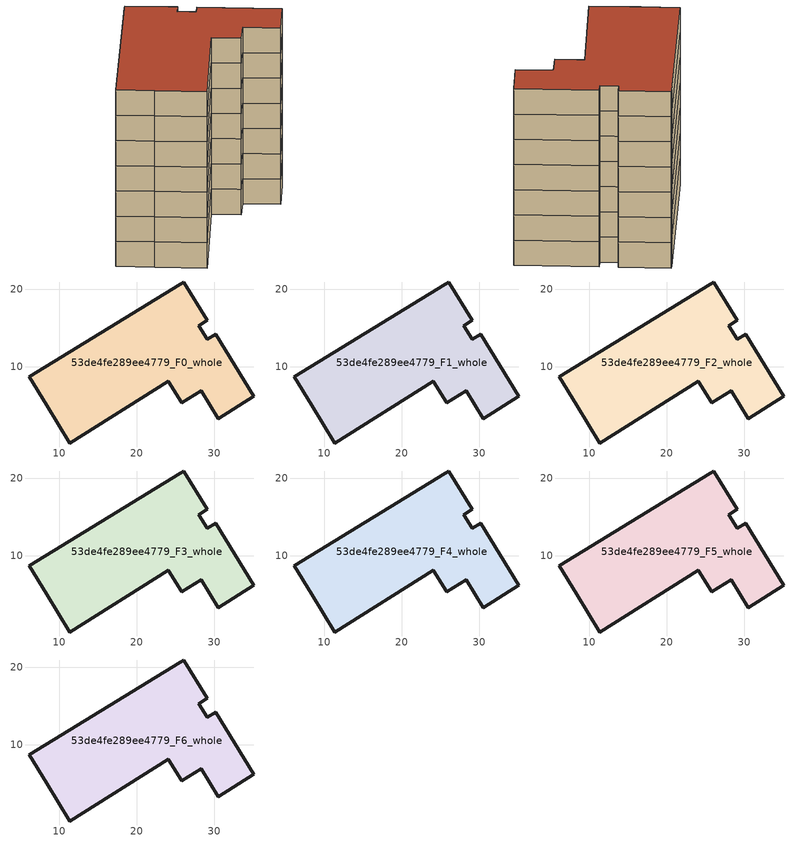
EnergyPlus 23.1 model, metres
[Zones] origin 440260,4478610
53de4fe289ee4779_F0_whole
 floor ground (EU_floor_Construction): 29.13,16 28.03,15.31 29.13,13.52 30.21,14.18 35.1,6.19 30.56,3.32 28.35,6.89 25.82,5.35 24.06,8.13 11.4,0.16 8.42,5.05 6.17,8.72 25.64,20.66 26.09,20.94 z0
 wall outside (EU_wall_Construction): 29.13,16 26.09,20.94 25.64,20.66 6.17,8.72 8.42,5.05 11.4,0.16 24.06,8.13 25.82,5.35 28.35,6.89 30.56,3.32 35.1,6.19 30.21,14.18 29.13,13.52 28.03,15.31 29.13,16 z0:3
53de4fe289ee4779_F1_whole
 floor to 53de4fe289ee4779_F0_whole (EU_floor_Construction): 29.13,16 28.03,15.31 29.13,13.52 30.21,14.18 35.1,6.19 30.56,3.32 28.35,6.89 25.82,5.35 24.06,8.13 11.4,0.16 8.42,5.05 6.17,8.72 25.64,20.66 26.09,20.94 z3
 wall outside (EU_wall_Construction): 29.13,16 26.09,20.94 25.64,20.66 6.17,8.72 8.42,5.05 11.4,0.16 24.06,8.13 25.82,5.35 28.35,6.89 30.56,3.32 35.1,6.19 30.21,14.18 29.13,13.52 28.03,15.31 29.13,16 z3:6
53de4fe289ee4779_F2_whole
 floor to 53de4fe289ee4779_F1_whole (EU_floor_Construction): 29.13,16 28.03,15.31 29.13,13.52 30.21,14.18 35.1,6.19 30.56,3.32 28.35,6.89 25.82,5.35 24.06,8.13 11.4,0.16 8.42,5.05 6.17,8.72 25.64,20.66 26.09,20.94 z6
 wall outside (EU_wall_Construction): 29.13,16 26.09,20.94 25.64,20.66 6.17,8.72 8.42,5.05 11.4,0.16 24.06,8.13 25.82,5.35 28.35,6.89 30.56,3.32 35.1,6.19 30.21,14.18 29.13,13.52 28.03,15.31 29.13,16 z6:9
53de4fe289ee4779_F3_whole
 floor to 53de4fe289ee4779_F2_whole (EU_floor_Construction): 29.13,16 28.03,15.31 29.13,13.52 30.21,14.18 35.1,6.19 30.56,3.32 28.35,6.89 25.82,5.35 24.06,8.13 11.4,0.16 8.42,5.05 6.17,8.72 25.64,20.66 26.09,20.94 z9
 wall outside (EU_wall_Construction): 29.13,16 26.09,20.94 25.64,20.66 6.17,8.72 8.42,5.05 11.4,0.16 24.06,8.13 25.82,5.35 28.35,6.89 30.56,3.32 35.1,6.19 30.21,14.18 29.13,13.52 28.03,15.31 29.13,16 z9:12
53de4fe289ee4779_F4_whole
 floor to 53de4fe289ee4779_F3_whole (EU_floor_Construction): 29.13,16 28.03,15.31 29.13,13.52 30.21,14.18 35.1,6.19 30.56,3.32 28.35,6.89 25.82,5.35 24.06,8.13 11.4,0.16 8.42,5.05 6.17,8.72 25.64,20.66 26.09,20.94 z12
 wall outside (EU_wall_Construction): 29.13,16 26.09,20.94 25.64,20.66 6.17,8.72 8.42,5.05 11.4,0.16 24.06,8.13 25.82,5.35 28.35,6.89 30.56,3.32 35.1,6.19 30.21,14.18 29.13,13.52 28.03,15.31 29.13,16 z12:15
53de4fe289ee4779_F5_whole
 floor to 53de4fe289ee4779_F4_whole (EU_floor_Construction): 29.13,16 28.03,15.31 29.13,13.52 30.21,14.18 35.1,6.19 30.56,3.32 28.35,6.89 25.82,5.35 24.06,8.13 11.4,0.16 8.42,5.05 6.17,8.72 25.64,20.66 26.09,20.94 z15
 wall outside (EU_wall_Construction): 29.13,16 26.09,20.94 25.64,20.66 6.17,8.72 8.42,5.05 11.4,0.16 24.06,8.13 25.82,5.35 28.35,6.89 30.56,3.32 35.1,6.19 30.21,14.18 29.13,13.52 28.03,15.31 29.13,16 z15:18
53de4fe289ee4779_F6_whole
 floor to 53de4fe289ee4779_F5_whole (EU_floor_Construction): 29.13,16 28.03,15.31 29.13,13.52 30.21,14.18 35.1,6.19 30.56,3.32 28.35,6.89 25.82,5.35 24.06,8.13 11.4,0.16 8.42,5.05 6.17,8.72 25.64,20.66 26.09,20.94 z18
 wall outside (EU_wall_Construction): 29.13,16 26.09,20.94 25.64,20.66 6.17,8.72 8.42,5.05 11.4,0.16 24.06,8.13 25.82,5.35 28.35,6.89 30.56,3.32 35.1,6.19 30.21,14.18 29.13,13.52 28.03,15.31 29.13,16 z18:21
 roof outside (EU_roof_Construction): 30.56,3.32 35.1,6.19 30.21,14.18 29.13,13.52 28.03,15.31 29.13,16 26.09,20.94 25.64,20.66 6.17,8.72 8.42,5.05 11.4,0.16 24.06,8.13 25.82,5.35 28.35,6.89 z21
[Building]
EU S2 Campaign: North Axis=0; Terrain=City; Solar Distribution=FullExterior
[Site:Location]
Madrid: Latitude=40.5; Longitude=-3.5; Time Zone=1; Elevation=609
[SizingPeriod:WeatherFileDays]
AnnualSizingPeriod: Begin Month=1; Begin Day of Month=1; End Month=12; End Day of Month=31; Day of Week for Start Day=Monday; Use Weather File Daylight Saving Period=No; Use Weather File Rain and Snow Indicators=No
[MATERIAL]
EU_InternalMass_Material: Roughness=MediumRough; Thickness=0.1; Conductivity=1; Density=1800; Specific Heat=900; Thermal Absorptance=0.9; Solar Absorptance=0.7; Visible Absorptance=0.7
[MATERIAL:NOMASS] Roughness=MediumRough; Thermal Absorptance=0.9; Solar Absorptance=0.7; Visible Absorptance=0.7
Name | Thermal Resistance
EU_wall_NoMass | 0.609216
EU_roof_NoMass | 0.513268
EU_floor_NoMass | 0.568163
[CONSTRUCTION]
EU_wall_Construction: EU_wall_NoMass
EU_roof_Construction: EU_roof_NoMass
EU_floor_Construction: EU_floor_NoMass
EU_InternalMass_Construction: EU_InternalMass_Material
[ZONE] Type=1; Multiplier=1; Ceiling Height=autocalculate; Volume=836.698; Floor Area=autocalculate; Part of Total Floor Area=Yes
53de4fe289ee4779_F0_whole; 53de4fe289ee4779_F1_whole; 53de4fe289ee4779_F2_whole; 53de4fe289ee4779_F3_whole; 53de4fe289ee4779_F4_whole; 53de4fe289ee4779_F5_whole; 53de4fe289ee4779_F6_whole
[INTERNALMASS] Construction=EU_InternalMass_Construction; Surface Area=278.899
Name | Zone or ZoneList
53de4fe289ee4779_F0_whole_EU_InternalMass | 53de4fe289ee4779_F0_whole
53de4fe289ee4779_F1_whole_EU_InternalMass | 53de4fe289ee4779_F1_whole
53de4fe289ee4779_F2_whole_EU_InternalMass | 53de4fe289ee4779_F2_whole
53de4fe289ee4779_F3_whole_EU_InternalMass | 53de4fe289ee4779_F3_whole
53de4fe289ee4779_F4_whole_EU_InternalMass | 53de4fe289ee4779_F4_whole
53de4fe289ee4779_F5_whole_EU_InternalMass | 53de4fe289ee4779_F5_whole
53de4fe289ee4779_F6_whole_EU_InternalMass | 53de4fe289ee4779_F6_whole
[OTHEREQUIPMENT] Fuel Type=Electricity; Design Level Calculation Method=Watts/Area; Power per Zone Floor Area=1; Fraction Latent=0; Fraction Radiant=0; Fraction Lost=0; Carbon Dioxide Generation Rate=0; EndUse Subcategory=EU_Step8_InternalGains
Name | Zone or ZoneList or Space or SpaceList | Schedule
EU_Step8_InternalGain_53de4fe289ee4779_F0_whole_f000 | 53de4fe289ee4779_F0_whole | EU_Step8_GainSchedule_53de4fe289ee4779_F0_whole_f000
EU_Step8_InternalGain_53de4fe289ee4779_F1_whole_f000 | 53de4fe289ee4779_F1_whole | EU_Step8_GainSchedule_53de4fe289ee4779_F1_whole_f000
EU_Step8_InternalGain_53de4fe289ee4779_F2_whole_f000 | 53de4fe289ee4779_F2_whole | EU_Step8_GainSchedule_53de4fe289ee4779_F2_whole_f000
EU_Step8_InternalGain_53de4fe289ee4779_F3_whole_f000 | 53de4fe289ee4779_F3_whole | EU_Step8_GainSchedule_53de4fe289ee4779_F3_whole_f000
EU_Step8_InternalGain_53de4fe289ee4779_F4_whole_f000 | 53de4fe289ee4779_F4_whole | EU_Step8_GainSchedule_53de4fe289ee4779_F4_whole_f000
EU_Step8_InternalGain_53de4fe289ee4779_F5_whole_f000 | 53de4fe289ee4779_F5_whole | EU_Step8_GainSchedule_53de4fe289ee4779_F5_whole_f000
EU_Step8_InternalGain_53de4fe289ee4779_F6_whole_f000 | 53de4fe289ee4779_F6_whole | EU_Step8_GainSchedule_53de4fe289ee4779_F6_whole_f000
[ZONEVENTILATION:DESIGNFLOWRATE] Schedule=EU_AlwaysOn; Design Flow Rate Calculation Method=AirChanges/Hour; Air Changes per Hour=0.752966; Ventilation Type=Natural; Fan Pressure Rise=0; Fan Total Efficiency=1; Constant Term Coefficient=1; Temperature Term Coefficient=0; Velocity Term Coefficient=0; Velocity Squared Term Coefficient=0; Minimum Indoor Temperature=-100; Maximum Indoor Temperature=100; Delta Temperature=-100; Minimum Outdoor Temperature=-100; Maximum Outdoor Temperature=100; Maximum Wind Speed=40
Name | Zone or ZoneList or Space or SpaceList
EU_ConstantAir_53de4fe289ee4779_F0_whole | 53de4fe289ee4779_F0_whole
EU_ConstantAir_53de4fe289ee4779_F1_whole | 53de4fe289ee4779_F1_whole
EU_ConstantAir_53de4fe289ee4779_F2_whole | 53de4fe289ee4779_F2_whole
EU_ConstantAir_53de4fe289ee4779_F3_whole | 53de4fe289ee4779_F3_whole
EU_ConstantAir_53de4fe289ee4779_F4_whole | 53de4fe289ee4779_F4_whole
EU_ConstantAir_53de4fe289ee4779_F5_whole | 53de4fe289ee4779_F5_whole
EU_ConstantAir_53de4fe289ee4779_F6_whole | 53de4fe289ee4779_F6_whole
[HVACTEMPLATE:THERMOSTAT] Constant Heating Setpoint=20; Constant Cooling Setpoint=50
EU_HeatOnly_53de4fe289ee4779_F0_whole; EU_HeatOnly_53de4fe289ee4779_F1_whole; EU_HeatOnly_53de4fe289ee4779_F2_whole; EU_HeatOnly_53de4fe289ee4779_F3_whole; EU_HeatOnly_53de4fe289ee4779_F4_whole; EU_HeatOnly_53de4fe289ee4779_F5_whole; EU_HeatOnly_53de4fe289ee4779_F6_whole
[HVACTEMPLATE:ZONE:IDEALLOADSAIRSYSTEM] System Availability Schedule=EU_AlwaysOn; Maximum Heating Supply Air Temperature=50; Minimum Cooling Supply Air Temperature=13; Maximum Heating Supply Air Humidity Ratio=0.0156; Minimum Cooling Supply Air Humidity Ratio=0.0077; Heating Limit=NoLimit; Cooling Limit=NoLimit; Heating Availability Schedule=EU_AlwaysOn; Cooling Availability Schedule=EU_CoolingOff; Dehumidification Control Type=ConstantSensibleHeatRatio; Cooling Sensible Heat Ratio=0.7; Dehumidification Setpoint=60; Humidification Control Type=None; Humidification Setpoint=30; Outdoor Air Method=None; Outdoor Air Flow Rate per Person=0.00944; Outdoor Air Flow Rate per Zone Floor Area=0; Outdoor Air Flow Rate per Zone=0; Demand Controlled Ventilation Type=None; Outdoor Air Economizer Type=NoEconomizer; Heat Recovery Type=None; Sensible Heat Recovery Effectiveness=0.7; Latent Heat Recovery Effectiveness=0.65
Name | Template Thermostat
53de4fe289ee4779_F0_whole | EU_HeatOnly_53de4fe289ee4779_F0_whole
53de4fe289ee4779_F1_whole | EU_HeatOnly_53de4fe289ee4779_F1_whole
53de4fe289ee4779_F2_whole | EU_HeatOnly_53de4fe289ee4779_F2_whole
53de4fe289ee4779_F3_whole | EU_HeatOnly_53de4fe289ee4779_F3_whole
53de4fe289ee4779_F4_whole | EU_HeatOnly_53de4fe289ee4779_F4_whole
53de4fe289ee4779_F5_whole | EU_HeatOnly_53de4fe289ee4779_F5_whole
53de4fe289ee4779_F6_whole | EU_HeatOnly_53de4fe289ee4779_F6_whole
[SIZING:ZONE] Zone Cooling Design Supply Air Temperature Input Method=SupplyAirTemperature; Zone Cooling Design Supply Air Temperature=13; Zone Heating Design Supply Air Temperature Input Method=SupplyAirTemperature; Zone Heating Design Supply Air Temperature=50; Zone Cooling Design Supply Air Humidity Ratio=0.008; Zone Heating Design Supply Air Humidity Ratio=0.008; Cooling Design Air Flow Method=DesignDay; Cooling Design Air Flow Rate=0; Cooling Minimum Air Flow per Zone Floor Area=0.000762; Cooling Minimum Air Flow=0; Cooling Minimum Air Flow Fraction=0.2; Heating Design Air Flow Method=DesignDay; Heating Design Air Flow Rate=0; Heating Maximum Air Flow per Zone Floor Area=0.002032; Heating Maximum Air Flow=0.141576; Heating Maximum Air Flow Fraction=0.3; Account for Dedicated Outdoor Air System=No; Dedicated Outdoor Air System Control Strategy=NeutralSupplyAir; Dedicated Outdoor Air Low Setpoint Temperature for Design=autosize; Dedicated Outdoor Air High Setpoint Temperature for Design=autosize; Zone Load Sizing Method=Sensible Load Only No Latent Load; Zone Latent Cooling Design Supply Air Humidity Ratio Input Method=HumidityRatioDifference; Zone Cooling Design Supply Air Humidity Ratio Difference=0.005; Zone Latent Heating Design Supply Air Humidity Ratio Input Method=HumidityRatioDifference; Zone Humidification Design Supply Air Humidity Ratio Difference=0.005
53de4fe289ee4779_F0_whole; 53de4fe289ee4779_F1_whole; 53de4fe289ee4779_F2_whole; 53de4fe289ee4779_F3_whole; 53de4fe289ee4779_F4_whole; 53de4fe289ee4779_F5_whole; 53de4fe289ee4779_F6_whole
[SCHEDULE:CONSTANT]
Name | Hourly Value
EU_AlwaysOn | 1
EU_CoolingOff | 0
[SCHEDULE:FILE] Column Number=1; Rows to Skip at Top=0; Number of Hours of Data=8760; Column Separator=Comma; Interpolate to Timestep=No; Minutes per Item=60; Adjust Schedule for Daylight Savings=Yes
Name | File
EU_Step8_GainSchedule_53de4fe289ee4779_F0_whole_f000 | C:\Users\o_iseri\Desktop\OpenUBEM\openubem\outputs\eu_evidence\EU-11\ES-MAD-BERRUGUETE\idfs\53de4fe289ee4779\53de4fe289ee4779_F0_whole_f000_gain.csv
EU_Step8_GainSchedule_53de4fe289ee4779_F1_whole_f000 | C:\Users\o_iseri\Desktop\OpenUBEM\openubem\outputs\eu_evidence\EU-11\ES-MAD-BERRUGUETE\idfs\53de4fe289ee4779\53de4fe289ee4779_F1_whole_f000_gain.csv
EU_Step8_GainSchedule_53de4fe289ee4779_F2_whole_f000 | C:\Users\o_iseri\Desktop\OpenUBEM\openubem\outputs\eu_evidence\EU-11\ES-MAD-BERRUGUETE\idfs\53de4fe289ee4779\53de4fe289ee4779_F2_whole_f000_gain.csv
EU_Step8_GainSchedule_53de4fe289ee4779_F3_whole_f000 | C:\Users\o_iseri\Desktop\OpenUBEM\openubem\outputs\eu_evidence\EU-11\ES-MAD-BERRUGUETE\idfs\53de4fe289ee4779\53de4fe289ee4779_F3_whole_f000_gain.csv
EU_Step8_GainSchedule_53de4fe289ee4779_F4_whole_f000 | C:\Users\o_iseri\Desktop\OpenUBEM\openubem\outputs\eu_evidence\EU-11\ES-MAD-BERRUGUETE\idfs\53de4fe289ee4779\53de4fe289ee4779_F4_whole_f000_gain.csv
EU_Step8_GainSchedule_53de4fe289ee4779_F5_whole_f000 | C:\Users\o_iseri\Desktop\OpenUBEM\openubem\outputs\eu_evidence\EU-11\ES-MAD-BERRUGUETE\idfs\53de4fe289ee4779\53de4fe289ee4779_F5_whole_f000_gain.csv
EU_Step8_GainSchedule_53de4fe289ee4779_F6_whole_f000 | C:\Users\o_iseri\Desktop\OpenUBEM\openubem\outputs\eu_evidence\EU-11\ES-MAD-BERRUGUETE\idfs\53de4fe289ee4779\53de4fe289ee4779_F6_whole_f000_gain.csv
